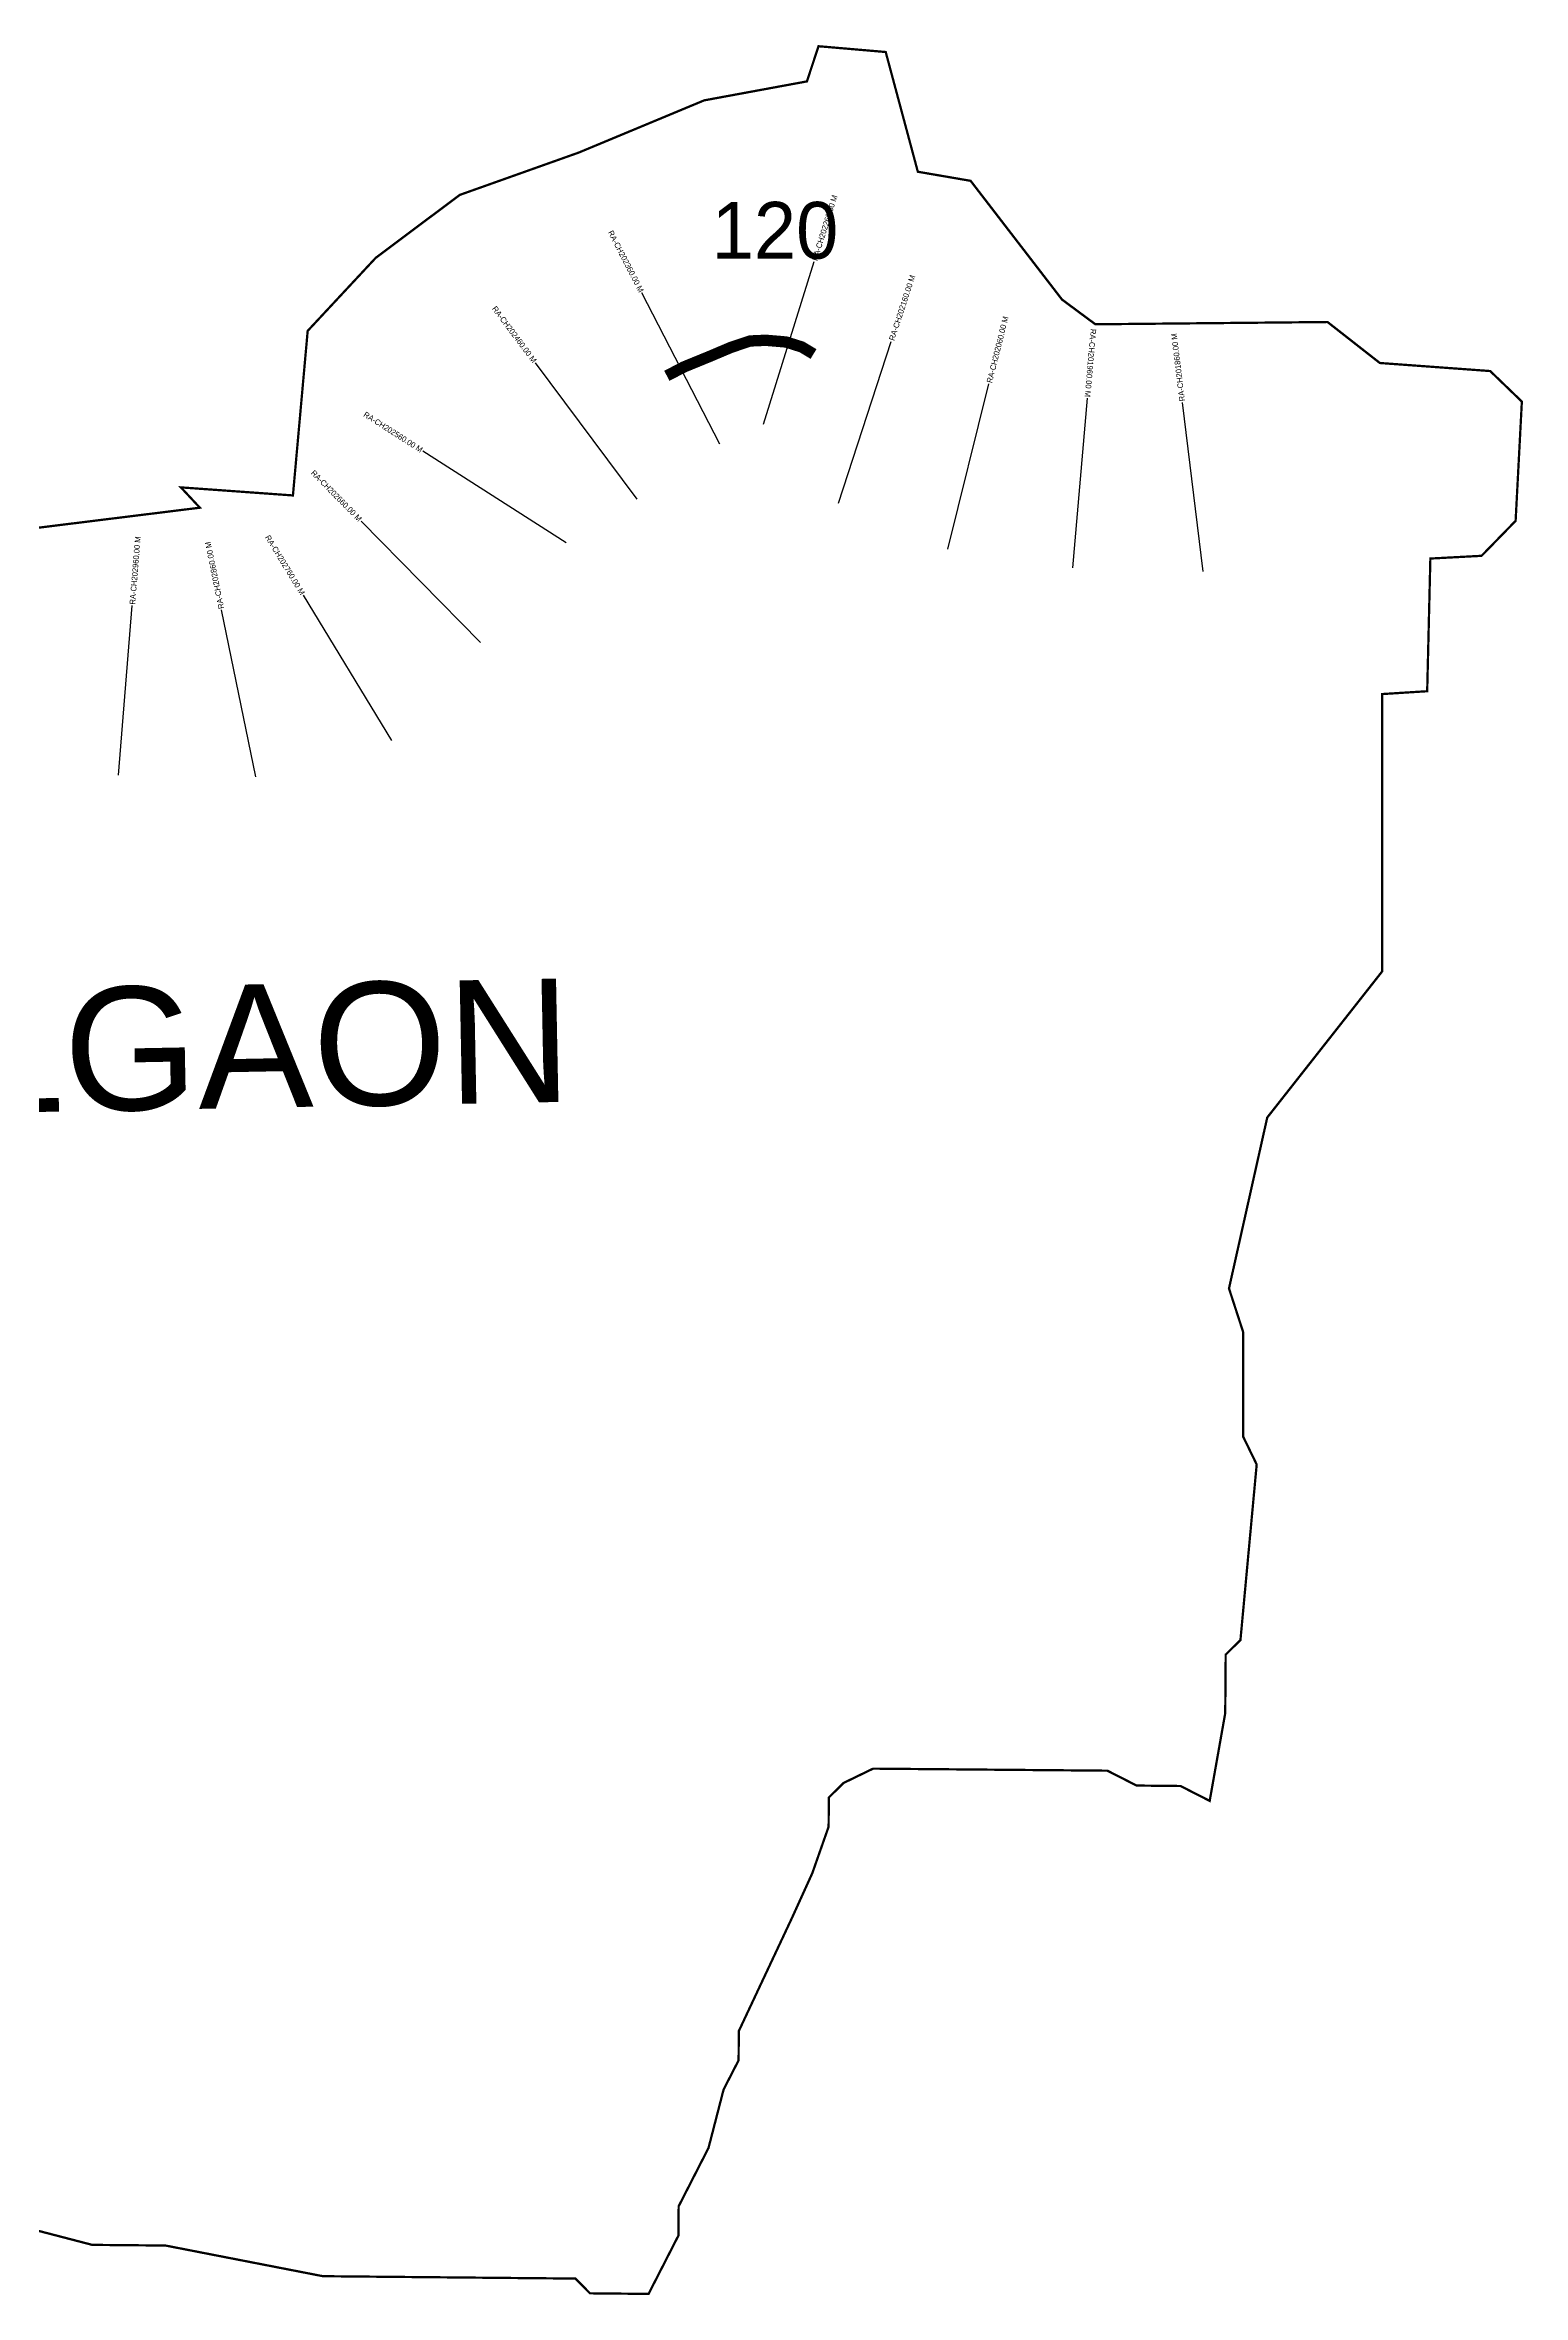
# Model space of a CAD drawing. Header units: metres. Extents: x 274830 to 277457, y 2078814 to 2080796.
# Drawn here: x 276155 to 277457, y 2078814 to 2080796 of the extents above; entities that cross this region are included whole.
import ezdxf
from ezdxf.enums import TextEntityAlignment as Align

# ---------------------------------------------------------------- set-up
doc = ezdxf.new("R2010")
doc.units = ezdxf.units.M
for name, color, linetype in [('ARTIFICIALLY PROTECTED', 4, 'Continuous'), ('CS', 134, 'Continuous'), ('CSMark', 210, 'Continuous'), ('VILLAGE NAME', 250, 'Continuous')]:
    doc.layers.add(name, color=color, linetype=linetype)

msp = doc.modelspace()

# ---------------------------------------------------------------- linework, layer by layer
at = {"color": 6, "const_width": 2}
msp.add_lwpolyline([(276139, 2080369.7), (276291.5, 2080388.6), (276274.8, 2080406.5), (276373.5, 2080399.4), (276386.5, 2080544.4), (276446.5, 2080608.8), (276520.5, 2080664.2), (276625.3, 2080701.5), (276735.8, 2080747.5), (276826.3, 2080764.2), (276836.5, 2080795.2), (276895.7, 2080790.1), (276924, 2080684.6), (276970.5, 2080676.6), (277051, 2080572), (277080.4, 2080550.2), (277284.9, 2080552.2), (277331, 2080516.1), (277428.2, 2080509), (277456.1, 2080482.1), (277450.6, 2080377), (277420.6, 2080346.2), (277375.5, 2080343.8), (277372.7, 2080226.9), (277333.1, 2080224.4), (277333.1, 2079980.1), (277231.8, 2079851.3), (277198.1, 2079700.7), (277210.7, 2079661.9), (277210.7, 2079569.9), (277222.5, 2079545.6), (277208.2, 2079390.9), (277195.2, 2079378.1), (277194.8, 2079326.5), (277181.1, 2079249.2), (277155.4, 2079262.3), (277116.7, 2079262.7), (277091, 2079275.8), (276884.6, 2079277.6), (276858.6, 2079265), (276845.6, 2079252.2), (276845.4, 2079226.4), (276831, 2079185.4), (276813, 2079145.8), (276766.3, 2079046.4), (276766.1, 2079020.6), (276752.9, 2078994.9), (276739.6, 2078943.4), (276713.3, 2078892), (276713.1, 2078866.2), (276686.8, 2078814.8), (276635.2, 2078815.3), (276622.4, 2078828.3), (276399.9, 2078830.4), (276261.3, 2078857.4), (276196.7, 2078858), (276145.3, 2078871.4)], dxfattribs=at)
at = {"layer": 'ARTIFICIALLY PROTECTED', "const_width": 10, "flags": 128}
msp.add_lwpolyline([(276832.1, 2080524), (276821.8, 2080530.2), (276807.9, 2080534.6), (276790.2, 2080536.1), (276776.2, 2080535.5), (276759.5, 2080529.9), (276740.6, 2080521.9), (276717.9, 2080512.6), (276702.9, 2080504.8)], dxfattribs=at)
at = {"layer": 'CS'}
for p, q in [((276788.1, 2080462.2), (276832.7, 2080605.4)), ((276749.6, 2080444.5), (276681, 2080577.9)), ((276854, 2080392.5), (276900.5, 2080535.1)), ((276676.8, 2080396.1), (276587.2, 2080516.3)), ((276950.3, 2080352.2), (276986.6, 2080497.7)), ((277060.6, 2080335.7), (277073.5, 2080485.1)), ((277175.4, 2080332.5), (277157.1, 2080481.4)), ((276614.2, 2080357.5), (276488, 2080438.5)), ((276538.7, 2080269.9), (276433.6, 2080376.8)), ((276219.7, 2080152.8), (276231.9, 2080302.3)), ((276460.7, 2080183.4), (276382.7, 2080311.5)), ((276340.7, 2080151.6), (276310.7, 2080298.5))]:
    msp.add_line(p, q, dxfattribs=at)

# ---------------------------------------------------------------- texts
at = {"insert": (276742.4, 2080658), "char_height": 50, "attachment_point": 1}
msp.add_mtext_dynamic_manual_height_columns('120', width=84.374, gutter_width=1, heights=[74.2], dxfattribs=at)
at = {"layer": 'CSMark'}
for s, rotation, p in [('RA-CH202260.00 M', 72.7196, (276833, 2080606.4)), ('RA-CH202160.00 M', 71.9403, (276900.8, 2080536.1)), ('RA-CH202060.00 M', 75.9843, (276986.9, 2080498.7)), ('RA-CH201860.00 M', 97.0064, (277156.9, 2080482.4)), ('RA-CH202960.00 M', 85.3206, (276232, 2080303.3)), ('RA-CH202860.00 M', 101.5708, (276310.5, 2080299.5))]:
    msp.add_text(s, height=5, rotation=rotation, dxfattribs=at).set_placement(p, align=Align.MIDDLE_LEFT)
for s, rotation, p in [('RA-CH202360.00 M', 297.2126, (276680.6, 2080578.8)), ('RA-CH202460.00 M', 306.7126, (276586.6, 2080517.1)), ('RA-CH201960.00 M', 265.0629, (277073.5, 2080486.1)), ('RA-CH202560.00 M', 327.333, (276487.1, 2080439)), ('RA-CH202660.00 M', 314.5165, (276432.9, 2080377.6)), ('RA-CH202760.00 M', 301.3561, (276382.2, 2080312.4))]:
    msp.add_text(s, height=5, rotation=rotation, dxfattribs=at).set_placement(p, align=Align.MIDDLE_RIGHT)
at = {"layer": 'VILLAGE NAME', "insert": (275866.5, 2079959.5), "char_height": 108.748, "attachment_point": 1, "rotation": 1.1028}
msp.add_mtext_dynamic_manual_height_columns('{\\fArial|b0|i0|c0|p34;KOLGAON}', width=726.929, gutter_width=543.7, heights=[0], dxfattribs=at)

doc.saveas('drawing.dxf')
